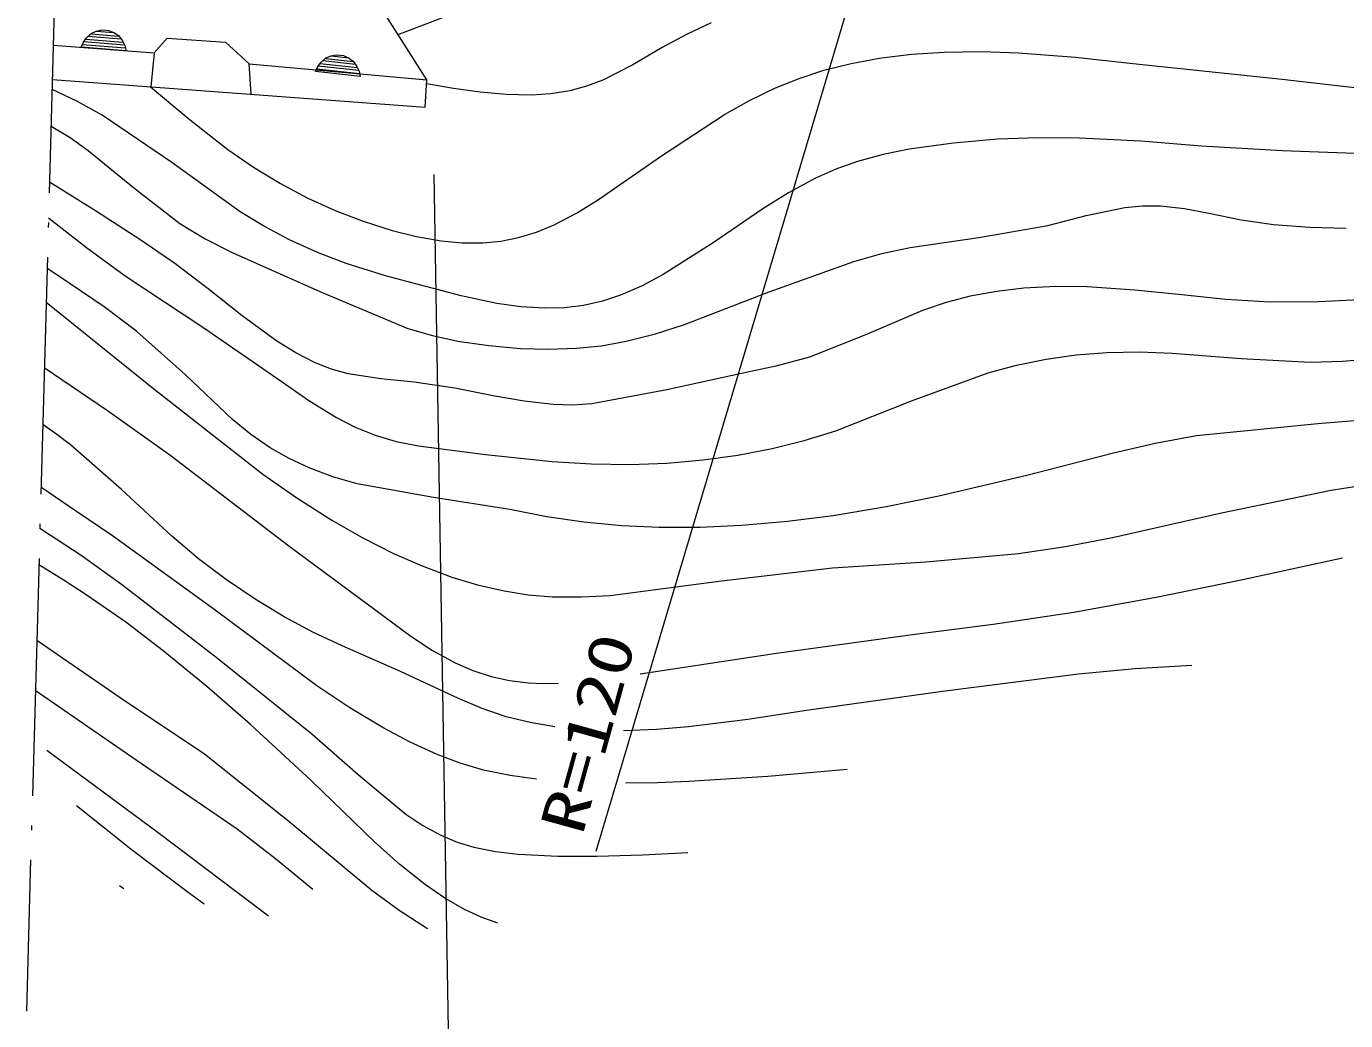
# Model space of a CAD drawing. Units: millimetres, scale not verified. Extents: x 40000 to 680000, y 20000 to 380000.
# Drawn here: x 63607 to 107364, y 242752 to 275719 of the extents above; entities that cross this region are included whole.
import ezdxf
from ezdxf.enums import TextEntityAlignment as Align

# ---------------------------------------------------------------- set-up
doc = ezdxf.new("R2010")
doc.units = ezdxf.units.MM
doc.header["$LTSCALE"] = 1000
doc.linetypes.add('USER2', pattern=[10, 7.868852, -0.983607, 0.163934, -0.983607])
doc.layers.add('S-BGD', color=1, linetype='Continuous', lineweight=13)
doc.layers.add('S-BGD-HTXT', color=6, linetype='Continuous', lineweight=13)
doc.styles.add('ＭＳ ゴシック', font='')
doc.styles.get('ＭＳ ゴシック').set_extended_font_data('MS Gothic')

msp = doc.modelspace()

# ---------------------------------------------------------------- linework, layer by layer
at = {"layer": 'S-BGD'}
for p, q in [((76884, 273950), (74486, 277736)), ((75933, 275451), (79644, 276867)), ((86320, 275833), (85500, 275455)), ((65498, 275194), (65595, 275333)), ((65577, 275297), (66807, 275200)), ((65595, 275333), (65754, 275486)), ((66747, 275299), (65660, 275384)), ((65754, 275486), (65926, 275563)), ((65757, 275471), (66661, 275400)), ((65926, 275563), (66106, 275605)), ((66493, 275507), (65936, 275551)), ((66106, 275605), (66337, 275587)), ((66337, 275587), (66509, 275517)), ((66509, 275517), (66666, 275414)), ((66666, 275414), (66799, 275238)), ((66799, 275238), (66877, 275086)), ((67845, 274837), (68282, 275330)), ((68282, 275330), (70214, 275199)), ((85500, 275455), (84700, 275018)), ((64500, 275099), (67845, 274837)), ((65425, 275027), (65498, 275194)), ((66920, 274909), (65425, 275027)), ((65469, 275117), (66890, 275006)), ((66860, 275102), (65514, 275208)), ((66877, 275086), (66920, 274909)), ((67845, 274837), (67736, 273717)), ((70214, 275199), (70999, 274476)), ((84700, 275018), (83718, 274448)), ((91892, 274663), (92965, 274795)), ((92965, 274795), (94050, 274868)), ((94050, 274868), (95282, 274887)), ((95282, 274887), (96512, 274846)), ((96512, 274846), (98407, 274700)), ((70999, 274476), (76884, 273950)), ((71062, 273469), (70999, 274476)), ((73192, 274227), (73271, 274392)), ((73271, 274392), (73374, 274527)), ((74629, 274253), (73288, 274405)), ((73354, 274492), (74580, 274352)), ((73374, 274527), (73537, 274675)), ((74524, 274453), (73440, 274576)), ((73537, 274675), (73712, 274745)), ((73540, 274659), (74441, 274557)), ((73712, 274745), (73893, 274781)), ((74277, 274670), (73722, 274733)), ((73893, 274781), (74124, 274755)), ((74124, 274755), (74293, 274679)), ((74293, 274679), (74447, 274571)), ((74447, 274571), (74573, 274391)), ((74573, 274391), (74646, 274236)), ((83718, 274448), (82725, 273940)), ((90054, 274262), (90960, 274490)), ((90960, 274490), (91892, 274663)), ((98407, 274700), (100308, 274493)), ((100308, 274493), (105259, 273965)), ((64468, 273961), (76829, 273039)), ((74683, 274058), (73192, 274227)), ((73240, 274316), (74656, 274155)), ((74646, 274236), (74683, 274058)), ((76829, 273039), (76884, 273950)), ((82725, 273940), (82188, 273733)), ((88455, 273677), (89238, 273995)), ((89238, 273995), (90054, 274262)), ((105259, 273965), (110219, 273395)), ((65304, 273226), (64459, 273626)), ((67726, 273718), (68994, 272653)), ((77777, 273661), (76876, 273809)), ((78663, 273537), (77777, 273661)), ((79518, 273457), (78663, 273537)), ((81628, 273581), (81005, 273481)), ((82188, 273733), (81628, 273581)), ((87591, 273263), (88455, 273677)), ((66116, 272780), (65304, 273226)), ((80358, 273439), (79518, 273457)), ((81005, 273481), (80358, 273439)), ((86762, 272800), (87591, 273263)), ((68426, 271202), (66116, 272780)), ((68994, 272653), (70294, 271640)), ((84675, 271429), (86762, 272800)), ((64425, 272406), (65056, 272033)), ((65056, 272033), (65657, 271608)), ((94353, 271842), (92892, 271648)), ((95819, 271976), (94353, 271842)), ((97178, 272027), (95819, 271976)), ((98539, 272018), (97178, 272027)), ((100569, 271914), (98539, 272018)), ((102582, 271751), (100569, 271914)), ((105274, 271590), (102582, 271751)), ((65657, 271608), (67157, 270374)), ((70294, 271640), (71144, 271052)), ((82580, 269980), (84675, 271429)), ((92028, 271474), (91170, 271240)), ((92892, 271648), (92028, 271474)), ((107967, 271489), (105274, 271590)), ((70702, 269575), (68426, 271202)), ((71144, 271052), (72033, 270510)), ((90453, 270984), (89755, 270671)), ((91170, 271240), (90453, 270984)), ((65895, 269598), (64373, 270554)), ((72033, 270510), (72922, 270039)), ((89755, 270671), (88889, 270199)), ((67157, 270374), (68697, 269185)), ((72922, 270039), (73845, 269618)), ((88889, 270199), (88035, 269666)), ((67404, 268628), (65895, 269598)), ((71505, 269080), (70702, 269575)), ((73845, 269618), (74776, 269257)), ((81854, 269531), (82580, 269980)), ((88035, 269666), (86389, 268545)), ((98758, 269444), (100039, 269711)), ((100039, 269711), (100627, 269772)), ((100627, 269772), (101225, 269772)), ((101225, 269772), (102022, 269682)), ((102022, 269682), (102830, 269530)), ((64340, 269369), (65597, 268382)), ((68697, 269185), (69542, 268680)), ((74776, 269257), (75741, 268949)), ((80524, 268896), (81109, 269139)), ((81109, 269139), (81854, 269531)), ((95193, 268720), (97482, 269117)), ((97482, 269117), (98758, 269444)), ((102830, 269530), (103899, 269310)), ((103899, 269310), (104970, 269151)), ((104970, 269151), (106175, 269058)), ((69542, 268680), (70427, 268222)), ((72334, 268638), (71505, 269080)), ((75741, 268949), (76546, 268749)), ((76546, 268749), (77366, 268608)), ((79344, 268599), (79931, 268714)), ((79931, 268714), (80524, 268896)), ((92924, 268388), (95193, 268720)), ((106175, 269058), (107383, 269024)), ((65597, 268382), (66887, 267445)), ((68531, 267854), (67404, 268628)), ((73266, 268222), (72334, 268638)), ((77366, 268608), (78054, 268545)), ((78054, 268545), (78744, 268543)), ((78744, 268543), (79344, 268599)), ((86389, 268545), (84731, 267489)), ((91984, 268186), (92924, 268388)), ((69636, 267022), (68531, 267854)), ((70427, 268222), (73340, 266930)), ((74216, 267862), (73266, 268222)), ((75520, 267449), (74216, 267862)), ((88246, 266913), (91056, 267925)), ((91056, 267925), (91984, 268186)), ((64678, 267437), (64293, 267689)), ((65062, 267185), (64678, 267437)), ((66887, 267445), (69489, 265726)), ((76858, 267089), (75520, 267449)), ((84731, 267489), (84034, 267120)), ((66185, 266420), (65062, 267185)), ((70768, 266119), (69636, 267022)), ((73340, 266930), (76263, 265699)), ((78028, 266782), (76858, 267089)), ((84034, 267120), (83313, 266807)), ((95796, 266932), (94909, 266770)), ((96694, 267035), (95796, 266932)), ((97750, 267089), (96694, 267035)), ((98795, 267082), (97750, 267089)), ((100372, 266978), (98795, 267082)), ((101934, 266814), (100372, 266978)), ((64262, 266573), (67835, 263705)), ((79208, 266536), (78028, 266782)), ((80010, 266424), (79208, 266536)), ((82711, 266608), (82086, 266464)), ((83313, 266807), (82711, 266608)), ((85441, 265839), (88246, 266913)), ((94117, 266566), (93334, 266302)), ((94909, 266770), (94117, 266566)), ((103395, 266666), (101934, 266814)), ((104848, 266579), (103395, 266666)), ((106466, 266589), (104848, 266579)), ((108074, 266660), (106466, 266589)), ((67273, 265605), (66185, 266420)), ((71914, 265282), (70768, 266119)), ((80803, 266374), (80010, 266424)), ((81456, 266389), (80803, 266374)), ((82086, 266464), (81456, 266389)), ((93334, 266302), (91471, 265499)), ((68881, 264164), (67273, 265605)), ((69489, 265726), (72088, 263936)), ((76263, 265699), (77077, 265465)), ((84471, 265528), (85441, 265839)), ((72541, 264895), (71914, 265282)), ((77077, 265465), (77918, 265286)), ((77918, 265286), (78950, 265134)), ((82682, 265132), (83496, 265278)), ((83496, 265278), (84471, 265528)), ((91471, 265499), (89579, 264748)), ((73190, 264566), (72541, 264895)), ((78950, 265134), (79992, 265042)), ((79992, 265042), (80927, 265014)), ((80927, 265014), (81858, 265046)), ((81858, 265046), (82682, 265132)), ((89579, 264748), (88465, 264448)), ((97427, 264683), (98431, 264823)), ((98431, 264823), (99452, 264905)), ((99452, 264905), (100531, 264925)), ((100531, 264925), (101609, 264884)), ((101609, 264884), (103905, 264705)), ((64202, 264406), (66300, 262983)), ((73726, 264354), (73190, 264566)), ((74280, 264200), (73726, 264354)), ((88465, 264448), (87331, 264205)), ((95503, 264234), (96453, 264486)), ((96453, 264486), (97427, 264683)), ((103905, 264705), (106200, 264586)), ((106200, 264586), (107256, 264614)), ((107256, 264614), (108322, 264704)), ((70448, 262680), (68881, 264164)), ((72088, 263936), (72977, 263316)), ((75367, 264030), (74280, 264200)), ((76472, 263919), (75367, 264030)), ((77815, 263718), (76472, 263919)), ((87331, 264205), (84849, 263673)), ((92966, 263300), (95503, 264234)), ((67835, 263705), (71455, 260875)), ((79143, 263459), (77815, 263718)), ((80118, 263289), (79143, 263459)), ((84849, 263673), (82360, 263202)), ((66300, 262983), (68365, 261510)), ((72977, 263316), (73889, 262753)), ((81080, 263180), (80118, 263289)), ((81719, 263161), (81080, 263180)), ((82360, 263202), (81719, 263161)), ((90453, 262310), (92966, 263300)), ((71056, 262184), (70448, 262680)), ((73889, 262753), (74516, 262432)), ((110481, 262874), (106446, 262540)), ((64620, 262189), (64149, 262522)), ((65070, 261845), (64620, 262189)), ((71689, 261745), (71056, 262184)), ((74516, 262432), (75173, 262162)), ((75173, 262162), (75876, 261959)), ((89409, 261989), (90453, 262310)), ((102422, 262147), (101043, 261890)), ((106446, 262540), (102422, 262147)), ((66764, 260361), (65070, 261845)), ((72319, 261386), (71689, 261745)), ((75876, 261959), (76609, 261811)), ((76609, 261811), (78830, 261521)), ((87204, 261504), (88348, 261725)), ((88348, 261725), (89409, 261989)), ((101043, 261890), (99664, 261573)), ((68365, 261510), (72315, 258499)), ((72982, 261079), (72319, 261386)), ((78830, 261521), (81043, 261293)), ((81043, 261293), (82335, 261211)), ((83637, 261189), (84848, 261236)), ((84848, 261236), (86059, 261345)), ((86059, 261345), (87204, 261504)), ((99664, 261573), (96791, 260829)), ((71455, 260875), (72578, 260088)), ((73774, 260784), (72982, 261079)), ((82335, 261211), (83637, 261189)), ((96791, 260829), (93876, 260137)), ((65274, 259635), (64091, 260444)), ((68425, 258824), (66764, 260361)), ((74580, 260549), (73774, 260784)), ((77115, 260093), (74580, 260549)), ((106883, 260342), (108219, 260547)), ((72578, 260088), (73742, 259345)), ((79637, 259699), (77115, 260093)), ((93876, 260137), (92124, 259786)), ((103244, 259586), (106883, 260342)), ((66459, 258823), (65274, 259635)), ((80868, 259458), (79637, 259699)), ((90363, 259494), (88849, 259301)), ((92124, 259786), (90363, 259494)), ((99632, 258774), (103244, 259586)), ((64053, 259080), (65422, 258183)), ((73742, 259345), (74749, 258769)), ((82101, 259277), (80868, 259458)), ((83352, 259160), (82101, 259277)), ((84598, 259103), (83352, 259160)), ((85959, 259105), (84598, 259103)), ((87323, 259167), (85959, 259105)), ((88849, 259301), (87323, 259167)), ((69868, 256364), (66459, 258823)), ((69321, 258068), (68425, 258824)), ((74749, 258769), (75787, 258246)), ((98074, 258474), (99632, 258774)), ((65422, 258183), (66767, 257228)), ((72315, 258499), (76354, 255497)), ((75787, 258246), (76735, 257828)), ((93438, 257968), (96518, 258236)), ((96518, 258236), (98074, 258474)), ((64831, 257371), (64020, 257868)), ((70247, 257364), (69321, 258068)), ((76735, 257828), (77717, 257461)), ((86663, 257337), (90347, 257761)), ((90347, 257761), (93438, 257968)), ((105582, 257727), (107260, 258092)), ((65627, 256853), (64831, 257371)), ((71192, 256722), (70247, 257364)), ((77717, 257461), (78575, 257202)), ((82973, 256852), (86663, 257337)), ((101133, 256802), (103903, 257368)), ((103903, 257368), (105582, 257727)), ((66767, 257228), (69942, 254769)), ((78575, 257202), (79453, 257000)), ((79453, 257000), (80251, 256874)), ((80251, 256874), (81063, 256808)), ((66904, 255959), (65627, 256853)), ((72159, 256136), (71192, 256722)), ((81063, 256808), (82016, 256800)), ((82016, 256800), (82973, 256852)), ((98352, 256295), (101133, 256802)), ((73245, 253853), (69868, 256364)), ((73111, 255627), (72159, 256136)), ((95676, 255895), (98352, 256295)), ((68146, 255015), (66904, 255959)), ((74077, 255178), (73111, 255627)), ((88492, 254933), (92993, 255556)), ((92993, 255556), (95676, 255895)), ((66721, 253450), (63950, 255356)), ((76020, 254332), (74077, 255178)), ((76354, 255497), (77082, 255029)), ((69594, 253830), (68146, 255015)), ((69942, 254769), (73076, 252265)), ((77082, 255029), (77829, 254619)), ((83966, 254246), (88492, 254933)), ((77944, 253429), (76020, 254332)), ((77829, 254619), (78417, 254361)), ((78417, 254361), (79020, 254161)), ((98505, 254242), (93988, 253670)), ((100379, 254416), (98505, 254242)), ((102260, 254530), (100379, 254416)), ((71037, 252571), (69594, 253830)), ((74334, 253125), (73245, 253853)), ((79020, 254161), (79629, 254029)), ((79629, 254029), (80251, 253956)), ((80251, 253956), (80746, 253935)), ((80746, 253935), (81256, 253940)), ((67245, 251393), (63903, 253695)), ((69514, 251589), (66721, 253450)), ((78723, 253100), (77944, 253429)), ((93988, 253670), (89479, 253038)), ((75459, 252446), (74334, 253125)), ((79521, 252830), (78723, 253100)), ((89479, 253038), (87537, 252734)), ((73061, 250703), (71037, 252571)), ((80320, 252632), (79521, 252830)), ((81135, 252493), (80320, 252632)), ((85573, 252489), (84502, 252402)), ((87537, 252734), (85573, 252489)), ((73076, 252265), (74611, 250912)), ((76337, 251980), (75459, 252446)), ((84502, 252402), (83417, 252362)), ((64290, 251717), (67974, 248992)), ((77232, 251573), (76337, 251980)), ((70595, 249101), (67245, 251393)), ((72307, 249351), (69514, 251589)), ((77999, 251286), (77232, 251573)), ((78773, 251060), (77999, 251286)), ((74611, 250912), (76190, 249601)), ((79649, 250878), (78773, 251060)), ((80529, 250756), (79649, 250878)), ((88205, 250849), (85577, 250678)), ((90833, 251081), (88205, 250849)), ((75158, 248683), (73061, 250703)), ((84529, 250639), (83479, 250623)), ((85577, 250678), (84529, 250639)), ((65271, 249884), (67129, 248403)), ((76190, 249601), (76761, 249221)), ((67974, 248992), (71643, 246227)), ((71869, 248120), (70595, 249101)), ((75062, 247065), (72307, 249351)), ((76761, 249221), (77357, 248896)), ((75998, 247934), (75158, 248683)), ((77357, 248896), (77890, 248673)), ((77890, 248673), (78446, 248506)), ((67129, 248403), (69019, 246973)), ((73103, 247095), (71869, 248120)), ((78446, 248506), (79169, 248362)), ((79169, 248362), (79921, 248275)), ((79921, 248275), (81233, 248207)), ((81233, 248207), (82544, 248200)), ((82544, 248200), (84045, 248244)), ((84045, 248244), (85544, 248330)), ((76842, 247259), (75998, 247934)), ((77486, 246814), (76842, 247259)), ((66771, 247168), (66699, 247217)), ((66834, 247125), (66771, 247168)), ((69019, 246973), (69262, 246799)), ((69262, 246799), (69505, 246627)), ((75969, 246405), (75062, 247065)), ((78138, 246436), (77486, 246814)), ((76915, 245792), (75969, 246405)), ((78692, 246178), (78138, 246436)), ((79243, 245987), (78692, 246178))]:
    msp.add_line(p, q, dxfattribs=at)
at = {"layer": 'S-BGD-HTXT', "linetype": 'USER2'}
msp.add_line((65140, 298059), (63607, 243062), dxfattribs=at)
at = {"layer": 'S-BGD-HTXT'}
for p, q in [((96142, 294093), (82492, 248355)), ((77116, 270811), (77676, 237411))]:
    msp.add_line(p, q, dxfattribs=at)

# ---------------------------------------------------------------- texts
at = {"layer": 'S-BGD-HTXT', "style": 'ＭＳ ゴシック', "width": 1.35}
msp.add_text('R=120', height=1466, rotation=74.6, dxfattribs=at).set_placement((82471, 248733), align=Align.BOTTOM_LEFT)

doc.saveas('drawing.dxf')
